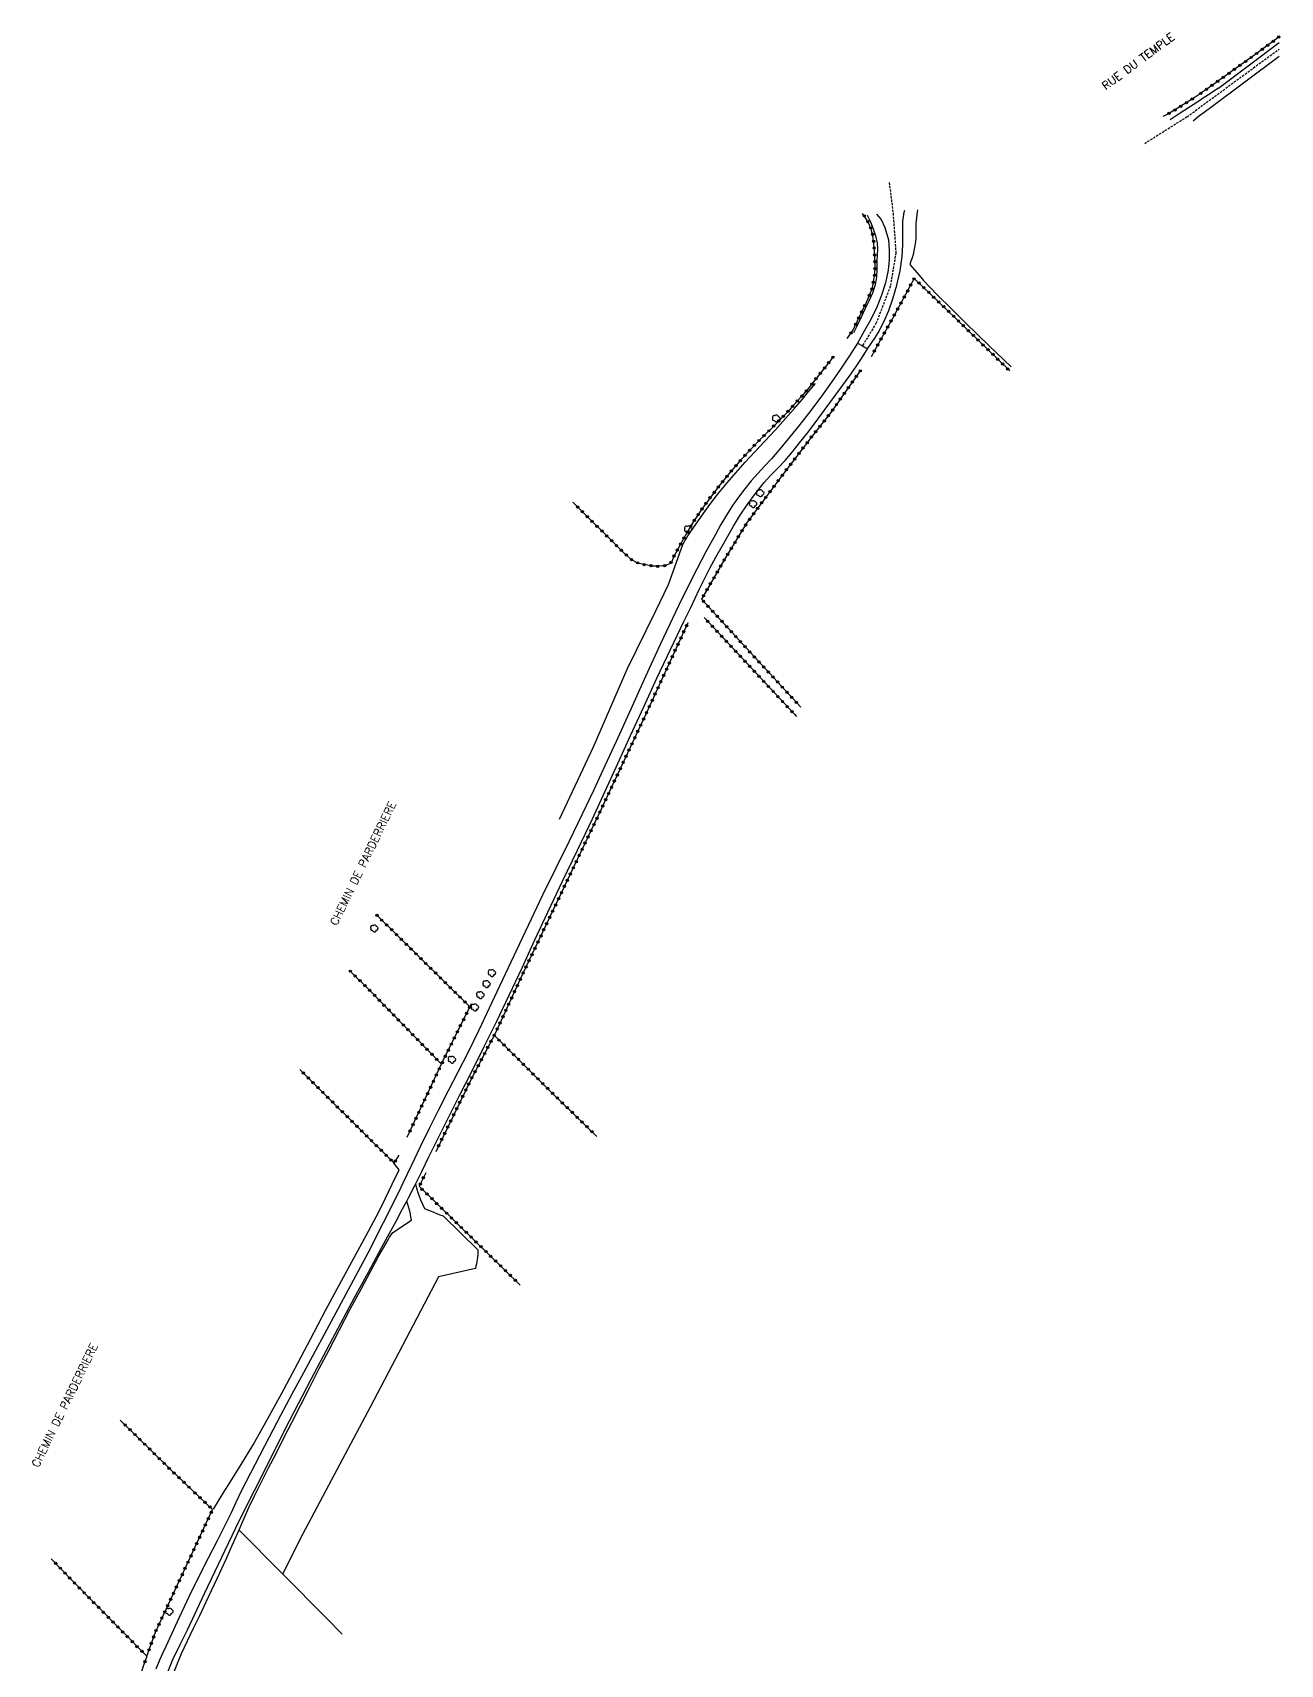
# Model space of a CAD drawing. Header units: millimetres. Extents: x 115000 to 116000, y 119000 to 119994.
# Drawn here: x 115727.4 to 116000.3, y 119637 to 119993.8 of the extents above; entities that cross this region are included whole.
import ezdxf

# ---------------------------------------------------------------- set-up
doc = ezdxf.new("R2010")
doc.units = ezdxf.units.MM
doc.linetypes.add('DASHED', pattern=[0.75, 0.5, -0.25])
doc.layers.get('0').update_dxf_attribs({"linetype": 'CONTINUOUS'})
for name, color, linetype in [('W0001', 6, 'DASHED'), ('W0008', 7, 'CONTINUOUS'), ('W0017', 7, 'CONTINUOUS'), ('W0071', 7, 'CONTINUOUS'), ('W0300', 7, 'CONTINUOUS'), ('W0323', 7, 'CONTINUOUS'), ('W0330', 7, 'CONTINUOUS'), ('W0989', 7, 'CONTINUOUS')]:
    doc.layers.add(name, color=color, linetype=linetype)
doc.styles.get("Standard").update_dxf_attribs({"font": 'romans.shx', "width": 0.85})

# ---------------------------------------------------------------- blocks, each defined once
blk = doc.blocks.new('T300')
for p, q in [((-0.8, 0.51), (-0.86, 0.34)), ((-0.86, 0.34), (-0.86, 0.17)), ((-0.86, 0.17), (-0.74, 0.06)), ((-0.69, 0.63), (-0.8, 0.51)), ((-0.8, -0.06), (-0.74, 0.06)), ((-0.74, 0.06), (-0.69, 0.11)), ((-0.57, 0.69), (-0.69, 0.63)), ((-0.46, 0.69), (-0.57, 0.69)), ((-0.29, 0.63), (-0.46, 0.69)), ((-0.29, 0.63), (-0.17, 0.74)), ((-0.23, 0.57), (-0.29, 0.63)), ((-0.17, 0.74), (-0.06, 0.8)), ((-0.06, 0.8), (0.06, 0.8)), ((0.06, 0.8), (0.23, 0.74)), ((0.23, 0.74), (0.34, 0.63)), ((0.34, 0.63), (0.4, 0.51)), ((0.46, 0.46), (0.34, 0.46)), ((0.4, 0.51), (0.4, 0.46)), ((0.57, 0.4), (0.46, 0.46)), ((0.57, 0.4), (0.69, 0.29)), ((0.69, 0.29), (0.74, 0.17)), ((0.74, 0.06), (0.69, -0.17)), ((0.74, 0.17), (0.74, 0.06)), ((-0.8, -0.17), (-0.8, -0.06)), ((-0.8, -0.23), (-0.8, -0.17)), ((-0.74, -0.34), (-0.8, -0.23)), ((-0.69, -0.4), (-0.74, -0.34)), ((-0.51, -0.46), (-0.69, -0.4)), ((-0.4, -0.46), (-0.51, -0.46)), ((-0.4, -0.46), (-0.34, -0.46)), ((-0.34, -0.46), (-0.34, -0.4)), ((-0.34, -0.51), (-0.34, -0.46)), ((-0.29, -0.63), (-0.34, -0.51)), ((-0.17, -0.74), (-0.29, -0.63)), ((-0.06, -0.8), (-0.17, -0.74)), ((0.06, -0.8), (-0.06, -0.8)), ((0.17, -0.74), (0.06, -0.8)), ((0.23, -0.69), (0.17, -0.74)), ((0.29, -0.46), (0.23, -0.46)), ((0.29, -0.63), (0.23, -0.69)), ((0.46, -0.4), (0.29, -0.46)), ((0.34, -0.51), (0.29, -0.63)), ((0.34, -0.51), (0.34, -0.46)), ((0.57, -0.34), (0.46, -0.4)), ((0.63, -0.29), (0.57, -0.34)), ((0.69, -0.17), (0.63, -0.29))]:
    blk.add_line(p, q)
blk = doc.blocks.new('t323o')
at = {"color": 0, "linetype": 'Continuous'}
for radius in [0.25, 0.15]:
    blk.add_circle((0, 0), radius, dxfattribs=at)

msp = doc.modelspace()

# ---------------------------------------------------------------- linework, layer by layer
at = {"layer": 'W0001'}
for points in [[(115970.59, 119969.62), (115979.84, 119975.45), (116000, 119990.27)], [(115914.73, 119961.06), (115915.57, 119954.34), (115916.18, 119945.68), (115914.96, 119938.37), (115911.89, 119930.35), (115908.86, 119925.34)]]:
    msp.add_lwpolyline(points, dxfattribs=at)
at = {"layer": 'W0008'}
for points in [[(115911.94, 119954.16), (115911.94, 119954.16), (115911.94, 119954.16), (115912.94, 119952.95), (115913.8, 119951.21), (115914.58, 119948.55), (115914.75, 119946.35), (115914.7, 119944.13), (115914.47, 119941.94), (115913.9, 119939.17), (115913.04, 119936.45), (115912.02, 119933.79), (115910.74, 119931.12), (115909.28, 119928.53), (115907.81, 119925.94)], [(115910.01, 119924.69), (115910.79, 119925.85), (115911.56, 119927), (115912.29, 119928.18), (115913.54, 119930.57), (115914.61, 119933.07), (115915.53, 119935.6), (115916.42, 119938.64), (115917.1, 119941.75), (115917.56, 119944.88), (115917.7, 119947.43), (115917.68, 119950), (115917.67, 119952.57), (115917.82, 119953.58), (115917.97, 119954.6), (115918.11, 119955.03)], [(115907.81, 119925.94), (115908.86, 119925.34), (115910.01, 119924.69)]]:
    msp.add_lwpolyline(points, dxfattribs=at)
at = {"layer": 'W0017'}
for points in [[(115811.12, 119741.99), (115811.36, 119741.19), (115811.61, 119740.39), (115811.87, 119739.6), (115812.25, 119738.62), (115812.67, 119737.66), (115813.08, 119736.69)], [(115810.23, 119734.17), (115810.14, 119734.82), (115810.05, 119735.48), (115809.92, 119736.12), (115809.71, 119736.86), (115809.46, 119737.59), (115809.21, 119738.32)]]:
    msp.add_lwpolyline(points, dxfattribs=at)
at = {"layer": 'W0071'}
for points in [[(115986.76, 119981.69), (116000, 119991.67)], [(115984.98, 119977.48), (116000, 119988.69)], [(115986.76, 119981.69), (115983.97, 119979.86), (115981.17, 119978.03), (115978.35, 119976.24), (115976.15, 119974.8), (115976.15, 119974.8)], [(115981.21, 119974.58), (115981.21, 119974.58), (115981.21, 119974.58), (115981.21, 119974.58), (115982.28, 119975.48), (115982.28, 119975.48), (115984.98, 119977.48)], [(115907.81, 119925.94), (115906.08, 119923.33), (115904.35, 119920.72), (115902.58, 119918.13), (115900.12, 119914.65), (115897.6, 119911.22), (115894.99, 119907.85), (115893.03, 119905.42), (115891.02, 119903.03), (115888.97, 119900.67), (115887.49, 119899.06), (115885.99, 119897.46), (115884.54, 119895.83), (115883.13, 119894.07), (115881.77, 119892.26), (115880.47, 119890.41), (115879.16, 119888.36), (115877.93, 119886.25), (115876.72, 119884.12), (115874.64, 119880.33), (115872.66, 119876.5), (115870.71, 119872.64), (115868.67, 119868.51), (115866.68, 119864.35), (115864.71, 119860.17), (115861.45, 119853.07), (115858.26, 119845.93), (115855.03, 119838.81), (115852.57, 119833.51), (115850.1, 119828.23), (115847.6, 119822.96), (115844.71, 119817.04), (115841.79, 119811.14), (115838.9, 119805.23), (115835.74, 119798.61), (115832.61, 119791.97), (115829.49, 119785.34), (115827.23, 119780.51), (115824.98, 119775.68), (115822.66, 119770.88), (115820.48, 119766.63), (115818.26, 119762.41), (115816.07, 119758.16), (115814.1, 119754.19), (115812.17, 119750.2), (115810.26, 119746.21), (115809.32, 119744.21), (115808.38, 119742.22), (115807.43, 119740.22), (115800.73, 119726.96), (115793.71, 119713.87), (115786.64, 119700.79), (115784.13, 119696.1), (115781.6, 119691.41), (115779.11, 119686.71), (115777.08, 119682.78), (115775.07, 119678.84), (115773.11, 119675)], [(115871.32, 119868.12), (115872.28, 119870.18), (115873.24, 119872.24), (115874.23, 119874.29), (115875.51, 119876.74), (115876.84, 119879.16), (115878.19, 119881.57), (115879.42, 119883.76), (115880.68, 119885.94), (115881.99, 119888.08), (115883.68, 119890.61), (115885.46, 119893.07), (115887.35, 119895.44), (115888.85, 119897.07), (115890.41, 119898.66), (115891.94, 119900.28), (115893.56, 119902.2), (115895.13, 119904.17), (115896.69, 119906.14), (115898.72, 119908.84), (115900.74, 119911.54), (115902.74, 119914.24), (115904.35, 119916.44), (115905.94, 119918.63), (115907.49, 119920.86), (115908.34, 119922.13), (115909.17, 119923.41), (115910.01, 119924.69)], [(115806.88, 119733.93), (115808.22, 119736.47), (115809.21, 119738.32), (115809.57, 119739.01), (115810.9, 119741.56), (115811.12, 119741.99), (115812.49, 119744.76), (115814.05, 119747.97), (115815.62, 119751.18), (115818.19, 119756.3), (115820.78, 119761.4), (115823.35, 119766.51), (115826.14, 119772.1), (115828.91, 119777.7), (115831.64, 119783.32), (115834.46, 119789.36), (115837.24, 119795.43), (115840.04, 119801.48), (115843.29, 119808.29), (115846.57, 119815.09), (115849.81, 119821.9), (115852.62, 119827.96), (115855.39, 119834.04), (115858.18, 119840.11), (115861.05, 119846.41), (115863.94, 119852.7), (115866.88, 119858.97), (115868.35, 119862.02), (115869.83, 119865.07), (115871.32, 119868.12)], [(115775.93, 119675), (115776.29, 119675.72), (115779.97, 119683.07), (115783.69, 119690.39), (115788.35, 119699.37), (115793.07, 119708.31), (115797.83, 119717.24), (115800.83, 119722.8), (115803.85, 119728.37), (115806.88, 119733.93)], [(115773.11, 119675), (115773.05, 119674.89), (115771.93, 119672.52), (115770.81, 119670.15), (115769.68, 119667.79), (115767.76, 119664.01), (115765.81, 119660.25), (115763.89, 119656.48), (115761.65, 119651.89), (115759.46, 119647.28), (115757.31, 119642.65), (115756.58, 119641.08), (115755.86, 119639.51), (115755.17, 119637.93), (115754.34, 119635.92)], [(115756.75, 119634.8), (115758.08, 119638.1), (115759.67, 119641.32), (115761.26, 119644.54), (115765.02, 119652.49), (115768.82, 119660.43), (115772.61, 119668.37), (115775.93, 119675)]]:
    msp.add_lwpolyline(points, dxfattribs=at)
at = {"layer": 'W0300'}
for points in [[(115909.9, 119953.93), (115909.9, 119953.93), (115910.63, 119952.45), (115911.23, 119950.95), (115911.75, 119949.4), (115912.08, 119947.83), (115912.17, 119946.55), (115912.12, 119945.25), (115912.05, 119943.97), (115912.03, 119942.2), (115911.95, 119940.43), (115911.68, 119938.72), (115911.08, 119936.88), (115910.25, 119935.12), (115909.4, 119933.35), (115908.6, 119931.63), (115907.77, 119929.95), (115906.95, 119928.23)], [(115842.6, 119821.85), (115850.08, 119837.65), (115857.4, 119854.63), (115863.72, 119867.4), (115866.43, 119873.15), (115869.63, 119881.92), (115870.72, 119883.83), (115872.37, 119886.2), (115874.03, 119888.6), (115875.75, 119890.95), (115877.48, 119893.2), (115879.28, 119895.4), (115881.15, 119897.57), (115883.23, 119899.88), (115885.35, 119902.15), (115887.45, 119904.4), (115889.75, 119906.92), (115892.03, 119909.45), (115894.28, 119912), (115895.75, 119913.72), (115897.17, 119915.43), (115898.63, 119917.15)]]:
    msp.add_lwpolyline(points, dxfattribs=at)
at = {"layer": 'W0323'}
for points in [[(116000, 119992.94), (115994.7, 119988.99), (115984.17, 119981.49), (115983.32, 119980.91), (115982.48, 119980.33), (115981.63, 119979.75)], [(115981.63, 119979.75), (115979.65, 119978.48), (115977.68, 119977.23), (115975.65, 119976.03), (115974.57, 119975.48)], [(115910.97, 119937.8), (115911.18, 119938.83), (115911.39, 119939.86), (115911.55, 119940.9), (115911.65, 119942.56), (115911.61, 119944.24), (115911.5, 119945.91), (115911.37, 119947.68), (115911.16, 119949.44), (115910.71, 119951.11), (115910.2, 119952.26), (115909.56, 119953.37), (115908.89, 119954.3)], [(115941.07, 119919.88), (115929.32, 119931.35), (115920.2, 119940.08), (115915.43, 119931.32), (115912.4, 119925.85), (115910.77, 119922.92)], [(115909.8, 119935.03), (115910.97, 119937.8)], [(115906.75, 119928.72), (115909.8, 119935.03)], [(115905.52, 119926.95), (115906.75, 119928.72)], [(115902.57, 119923.05), (115896.88, 119915.8)], [(115908.4, 119919.92), (115901.95, 119910.75), (115897.83, 119905.55), (115891.45, 119897.2), (115887.55, 119892), (115883.55, 119886.55), (115878.57, 119878.4), (115873.68, 119869.97), (115885.17, 119857.4), (115895.42, 119846.31)], [(115896.88, 119915.8), (115895.39, 119914.12), (115893.89, 119912.45), (115892.38, 119910.79), (115889.68, 119908.03), (115886.93, 119905.32), (115884.25, 119902.55), (115881.93, 119899.98), (115879.67, 119897.35), (115877.49, 119894.65), (115875.57, 119892.15), (115873.71, 119889.59), (115871.95, 119886.96), (115870.45, 119884.45), (115869.04, 119881.87), (115867.63, 119879.3), (115867.39, 119878.76), (115867.16, 119878.22), (115866.83, 119877.79), (115866.51, 119877.59), (115866.14, 119877.43), (115865.77, 119877.28)], [(115865.77, 119877.28), (115865.08, 119877.23), (115864.43, 119877.17), (115863.75, 119877.15), (115863.03, 119877.2), (115862.28, 119877.32), (115861.57, 119877.45), (115860.8, 119877.6), (115860.03, 119877.77), (115859.32, 119878.03), (115858.28, 119878.65), (115857.37, 119879.48), (115856.45, 119880.32), (115845.51, 119891.18)], [(115870.68, 119864.77), (115861.52, 119844.83), (115851.83, 119824.2), (115834.48, 119787.77), (115828.6, 119775.08), (115823.43, 119765.25), (115815.55, 119749.12)], [(115874.25, 119865.95), (115894, 119844.77), (115894.46, 119844.27)], [(115823.02, 119780.82), (115806.68, 119796.88), (115802.6, 119800.89)], [(115816.82, 119768.25), (115800.57, 119784.97), (115796.8, 119788.67)], [(115809.32, 119752.32), (115817, 119768.63), (115823.37, 119781.52)], [(115850.78, 119752.48), (115840.83, 119762.17), (115828.33, 119774.57)], [(115785.87, 119767.08), (115791.55, 119761.4), (115806.45, 119746.63), (115807.57, 119748.37)], [(115813.37, 119744.52), (115811.92, 119741.55), (115824.05, 119729.72), (115834.04, 119719.96)], [(115762.4, 119675), (115757.25, 119679.88), (115746.58, 119690.43)], [(115752.37, 119638.77), (115754.25, 119644.08), (115766.77, 119670.85), (115762.4, 119675)], [(115752.37, 119638.77), (115736.05, 119655.32), (115731.5, 119660.09)], [(115752.37, 119638.77), (115751.95, 119637.57), (115751.53, 119636.37), (115751.12, 119635.16), (115750.76, 119634.08), (115750.4, 119633), (115750.03, 119631.92)]]:
    msp.add_lwpolyline(points, dxfattribs=at)
at = {"layer": 'W0330'}
for points in [[(115920.89, 119955.12), (115920.83, 119954.65), (115920.68, 119953.37), (115920.57, 119952.12), (115920.55, 119951.03), (115920.55, 119949.95), (115920.52, 119948.85), (115920.37, 119947.68), (115920.2, 119946.52), (115919.95, 119945.35), (115919.75, 119944.6), (115919.48, 119943.88), (115919.25, 119943.15)], [(115919.25, 119943.15), (115920.25, 119941.97), (115921.25, 119940.8), (115922.25, 119939.65), (115925.23, 119936.48), (115928.32, 119933.43), (115931.43, 119930.4), (115936.55, 119925.37), (115941.38, 119920.73)], [(115769.45, 119675), (115769.85, 119675.65), (115772.77, 119680.35), (115775.63, 119685.05), (115778.77, 119690.6), (115781.8, 119696.2), (115784.8, 119701.8), (115788.17, 119708.15), (115791.55, 119714.52), (115794.92, 119720.85), (115797.63, 119725.85), (115800.37, 119730.83), (115803.03, 119735.85), (115804.57, 119738.95), (115806.05, 119742.03), (115807.57, 119745.15), (115806.37, 119746.6)], [(115813.08, 119736.69), (115813.74, 119736.43), (115814.41, 119736.16), (115815.07, 119735.9), (115815.77, 119735.62), (115816.47, 119735.35), (115817.17, 119735.07), (115824.8, 119727.69), (115824.74, 119726.82), (115824.67, 119725.95), (115824.56, 119725.09), (115824.47, 119724.57), (115824.36, 119724.06), (115824.25, 119723.55)], [(115776.5, 119675), (115777.45, 119676.95), (115779, 119679.95), (115780.57, 119682.97), (115782.37, 119686.55), (115784.2, 119690.08), (115786, 119693.65), (115788.03, 119697.65), (115790.08, 119701.68), (115792.15, 119705.68), (115794.52, 119710.2), (115796.88, 119714.72), (115799.32, 119719.23), (115801.2, 119722.8), (115803.12, 119726.37), (115805.15, 119729.85), (115805.48, 119730.4), (115805.83, 119730.92), (115806.17, 119731.45), (115810.23, 119734.17)], [(115824.25, 119723.55), (115816.2, 119721.77), (115801.23, 119693.23), (115791.53, 119675)], [(115755.57, 119623), (115755.88, 119625.37), (115756.2, 119627.72), (115756.63, 119630.05), (115757.55, 119633.23), (115758.72, 119636.32), (115760, 119639.37), (115761.25, 119642.17), (115762.6, 119644.95), (115763.95, 119647.72), (115765.88, 119651.8), (115767.85, 119655.92), (115769.75, 119660.03), (115770.68, 119662.17), (115771.6, 119664.32), (115772.55, 119666.45), (115773.65, 119668.95), (115774.77, 119671.43), (115775.95, 119673.88), (115776.5, 119675)], [(115766.95, 119670.97), (115769.45, 119675)], [(115791.53, 119675), (115785.8, 119664.2), (115782.12, 119656.77)], [(115795.13, 119643.64), (115791.85, 119646.95), (115781.92, 119656.97), (115778.8, 119660.12), (115775.68, 119663.25), (115772.53, 119666.42)]]:
    msp.add_lwpolyline(points, dxfattribs=at)

# ---------------------------------------------------------------- block references
at = {"layer": 'W0300', "rotation": 359.9999899820874}
for p in [(115890.05, 119909.45), (115886.55, 119893.12), (115885, 119890.75), (115870.8, 119885.2), (115802.17, 119797.92), (115826.72, 119785.75), (115827.88, 119788.17), (115825.37, 119783.35), (115824.17, 119780.65), (115819.15, 119769.23)]:
    msp.add_blockref('T300', p, dxfattribs=at)
at = {"layer": 'W0300'}
msp.add_blockref('T300', (115757.35, 119648.52), dxfattribs=at)
at = {"layer": 'W0323'}
for p, rotation in [((115999.91, 119992.87), 216.6510671232982), ((115995.1, 119989.29), 216.6510671232982), ((115996.3, 119990.18), 216.6510671232982), ((115997.5, 119991.08), 216.6510671232982), ((115998.71, 119991.97), 216.6510671232982), ((115990.22, 119985.8), 215.4871951265604), ((115991.44, 119986.67), 215.4871951265604), ((115992.66, 119987.54), 215.4871951265604), ((115993.88, 119988.41), 215.4871951265604), ((115985.33, 119982.31), 215.4871951265604), ((115986.55, 119983.18), 215.4871951265604), ((115987.77, 119984.06), 215.4871951265604), ((115989, 119984.93), 215.4871951265604), ((115979.73, 119978.53), 212.5757669630132), ((115980.99, 119979.34), 212.5757669630132), ((115982.87, 119980.6), 214.3730517831914), ((115984.11, 119981.44), 214.4192189638751), ((115975.9, 119976.18), 210.5516835662983), ((115977.19, 119976.94), 210.5516835662983), ((115978.46, 119977.73), 212.4353671134789), ((115909.26, 119953.79), 125.6537250604074), ((115910.05, 119952.51), 119.9008484234499), ((115910.69, 119951.16), 114.0781537472706), ((115911.08, 119949.71), 104.9569320517974), ((115911.3, 119948.23), 96.84020455625506), ((115911.44, 119946.74), 94.14555922811685), ((115911.54, 119945.24), 93.8663831167926), ((115911.62, 119943.74), 91.33221985401985), ((115911.27, 119939.27), 78.38047903348661), ((115911.53, 119940.75), 81.2122437129427), ((115911.63, 119942.24), 86.66781317194811), ((115920.16, 119940.01), 241.4624042048262), ((115921.22, 119939.11), 136.2323913850173), ((115910.38, 119936.42), 67.13210292383322), ((115910.97, 119937.8), 67.13210292383322), ((115918.01, 119936.05), 241.4624042048262), ((115918.73, 119937.37), 241.4624042048262), ((115919.44, 119938.69), 241.4624042048262), ((115922.3, 119938.07), 136.2323913850173), ((115923.39, 119937.03), 136.2323913850173), ((115924.47, 119935.99), 136.2323913850173), ((115908.71, 119932.77), 64.22407685679896), ((115909.36, 119934.12), 64.22407685679896), ((115915.86, 119932.1), 241.4624042048262), ((115916.58, 119933.42), 241.4624042048262), ((115917.29, 119934.74), 241.4624042048262), ((115925.55, 119934.96), 136.2323913850173), ((115926.64, 119933.92), 136.2323913850173), ((115927.72, 119932.88), 136.2323913850173), ((115928.8, 119931.84), 136.2323913850173), ((115906.38, 119928.18), 55.09293983224496), ((115907.4, 119930.07), 64.22407685679896), ((115908.05, 119931.42), 64.22407685679896), ((115913.68, 119928.16), 240.9792207729128), ((115914.41, 119929.47), 240.9792207729128), ((115915.14, 119930.78), 240.9792207729128), ((115929.88, 119930.8), 135.6921301109583), ((115930.95, 119929.75), 135.6921301109583), ((115932.03, 119928.7), 135.6921301109583), ((115912.23, 119925.54), 240.8923473385552), ((115912.95, 119926.85), 240.9792207729128), ((115933.1, 119927.66), 135.6921301109583), ((115934.17, 119926.61), 135.6921301109583), ((115935.25, 119925.56), 135.6921301109583), ((115901.51, 119921.7), 231.9035539197553), ((115902.44, 119922.88), 231.9035539197553), ((115911.5, 119924.23), 240.8923473385552), ((115936.32, 119924.51), 135.6921301109583), ((115937.39, 119923.47), 135.6921301109583), ((115938.47, 119922.42), 135.6921301109583), ((115939.54, 119921.37), 135.6921301109583), ((115898.73, 119918.16), 231.9035539197553), ((115899.66, 119919.34), 231.9035539197553), ((115900.58, 119920.52), 231.9035539197553), ((115906.65, 119917.43), 234.8693680047881), ((115907.52, 119918.66), 234.8693680047881), ((115908.38, 119919.89), 234.8693680047881), ((115940.61, 119920.32), 135.6921301109583), ((115895.63, 119914.39), 228.3008273626517), ((115896.62, 119915.51), 228.3008273626517), ((115897.81, 119916.98), 231.9035539197553), ((115904.93, 119914.98), 234.8693680047881), ((115905.79, 119916.21), 234.8693680047881), ((115892.61, 119911.04), 227.6336771797413), ((115893.63, 119912.15), 227.6336771797413), ((115894.63, 119913.27), 228.2838622876508), ((115902.34, 119911.3), 234.8693680047881), ((115903.2, 119912.53), 234.8693680047881), ((115904.06, 119913.75), 234.8693680047881), ((115888.4, 119906.77), 224.4959445627339), ((115889.47, 119907.82), 224.4959445627339), ((115890.53, 119908.89), 225.6409126671499), ((115891.58, 119909.96), 225.6409126671499), ((115899.57, 119907.75), 231.63025690918), ((115900.51, 119908.93), 231.63025690918), ((115901.44, 119910.1), 231.63025690918), ((115885.24, 119903.57), 225.9354010865284), ((115886.28, 119904.65), 225.9354010865284), ((115887.33, 119905.72), 224.4959445627339), ((115896.8, 119904.2), 232.6045777718092), ((115897.71, 119905.4), 232.6045777718092), ((115898.64, 119906.57), 231.63025690918), ((115882.19, 119900.26), 228.0410525842289), ((115883.19, 119901.38), 228.0410525842289), ((115884.2, 119902.49), 228.0410525842289), ((115894.07, 119900.63), 232.6045777718092), ((115894.98, 119901.82), 232.6045777718092), ((115895.89, 119903.01), 232.6045777718092), ((115879.27, 119896.84), 230.9992109702614), ((115880.23, 119897.99), 229.3503182015328), ((115881.21, 119899.13), 229.3503182015328), ((115891.34, 119897.05), 233.1301023541816), ((115892.25, 119898.25), 232.6045777718092), ((115893.16, 119899.44), 232.6045777718092), ((115876.47, 119893.32), 232.492179882505), ((115877.38, 119894.51), 232.492179882505), ((115878.32, 119895.68), 230.9992109702614), ((115888.64, 119893.45), 233.1301023541816), ((115889.54, 119894.65), 233.1301023541816), ((115890.44, 119895.85), 233.1301023541816), ((115846.57, 119890.13), 135.1995945353736), ((115847.63, 119889.07), 135.1995945353736), ((115873.79, 119889.7), 234.013902150745), ((115874.67, 119890.91), 234.013902150745), ((115875.56, 119892.13), 234.013902150745), ((115885.96, 119889.84), 233.7233806416684), ((115886.85, 119891.04), 233.7233806416684), ((115887.74, 119892.25), 233.1301023541816), ((115848.7, 119888.01), 135.1995945353736), ((115849.76, 119886.96), 135.1995945353736), ((115850.83, 119885.9), 135.1995945353736), ((115871.34, 119885.93), 239.1972616281747), ((115872.12, 119887.21), 236.1791204192521), ((115872.95, 119888.46), 236.1791204192521), ((115883.33, 119886.19), 238.5579239552602), ((115884.19, 119887.42), 233.7233806416684), ((115885.07, 119888.63), 233.7233806416684), ((115851.89, 119884.84), 135.1995945353736), ((115852.96, 119883.79), 135.1995945353736), ((115854.02, 119882.73), 135.1995945353736), ((115869.12, 119882.02), 241.2165783485199), ((115869.84, 119883.33), 241.2165783485199), ((115870.57, 119884.64), 239.1972616281747), ((115880.98, 119882.35), 238.5579239552602), ((115881.76, 119883.63), 238.5579239552602), ((115882.55, 119884.91), 238.5579239552602), ((115855.09, 119881.67), 135.1995945353736), ((115856.15, 119880.62), 135.1995945353736), ((115857.25, 119879.59), 137.7138736402767), ((115858.37, 119878.6), 149.1749738978722), ((115867.67, 119879.39), 241.2165783485199), ((115868.4, 119880.7), 241.2165783485199), ((115878.63, 119878.51), 238.5579239552602), ((115879.42, 119879.79), 238.5579239552602), ((115880.2, 119881.07), 238.5579239552602), ((115859.69, 119877.9), 159.6195465683386), ((115861.14, 119877.53), 168.9344896941534), ((115862.62, 119877.27), 171.1333239559773), ((115864.11, 119877.16), 181.425808467084), ((115865.6, 119877.27), 184.1808517300898), ((115867.02, 119878.04), 232.7951655508085), ((115876.38, 119874.62), 239.9225798242324), ((115877.13, 119875.92), 239.9225798242324), ((115877.88, 119877.21), 239.9225798242324), ((115874.87, 119872.02), 239.9225798242324), ((115875.62, 119873.32), 239.9225798242324), ((115874.11, 119869.5), 312.4217520714136), ((115874.12, 119870.72), 239.9225798242324), ((115875.12, 119868.4), 312.4217520714136), ((115870.42, 119864.19), 245.3062055290545), ((115875.02, 119865.12), 312.9949836467215), ((115876.05, 119864.02), 312.9949836467215), ((115876.13, 119867.29), 312.4217520714136), ((115877.14, 119866.18), 312.4217520714136), ((115878.15, 119865.08), 312.4217520714136), ((115879.16, 119863.97), 312.4217520714136), ((115869.17, 119861.47), 245.3062055290545), ((115869.79, 119862.83), 245.3062055290545), ((115877.07, 119862.92), 312.9949836467215), ((115878.09, 119861.83), 312.9949836467215), ((115879.12, 119860.73), 312.9949836467215), ((115880.18, 119862.86), 312.4217520714136), ((115881.19, 119861.75), 312.4217520714136), ((115882.2, 119860.65), 312.4217520714136), ((115867.29, 119857.38), 245.3062055290545), ((115867.91, 119858.74), 245.3062055290545), ((115868.54, 119860.1), 245.3062055290545), ((115880.14, 119859.63), 312.9949836467215), ((115881.16, 119858.54), 312.9949836467215), ((115882.19, 119857.44), 312.9949836467215), ((115883.21, 119859.54), 312.4217520714136), ((115884.22, 119858.43), 312.4217520714136), ((115885.24, 119857.32), 312.7351274225523), ((115865.41, 119853.29), 245.3062055290545), ((115866.03, 119854.65), 245.3062055290545), ((115866.66, 119856.02), 245.3062055290545), ((115883.21, 119856.34), 312.9949836467215), ((115884.23, 119855.24), 312.9949836467215), ((115885.25, 119854.15), 312.9949836467215), ((115886.25, 119856.22), 312.7351274225523), ((115887.27, 119855.12), 312.7351274225523), ((115888.29, 119854.02), 312.7351274225523), ((115864.15, 119850.56), 245.3062055290545), ((115864.78, 119851.93), 245.3062055290545), ((115886.28, 119853.05), 312.9949836467215), ((115887.3, 119851.95), 312.9949836467215), ((115888.32, 119850.86), 312.9949836467215), ((115889.31, 119852.92), 312.7351274225523), ((115889.35, 119849.76), 312.9949836467215), ((115890.33, 119851.82), 312.7351274225523), ((115891.34, 119850.71), 312.7351274225523), ((115892.36, 119849.61), 312.7351274225523), ((115862.27, 119846.48), 245.3062055290545), ((115862.9, 119847.84), 245.3062055290545), ((115863.53, 119849.2), 245.3062055290545), ((115890.37, 119848.66), 312.9949836467215), ((115891.39, 119847.57), 312.9949836467215), ((115892.41, 119846.47), 312.9949836467215), ((115893.38, 119848.51), 312.7351274225523), ((115894.4, 119847.41), 312.7351274225523), ((115861.01, 119843.75), 244.8572113058914), ((115861.65, 119845.11), 245.3062055290545), ((115893.44, 119845.37), 312.9949836467215), ((115859.1, 119839.68), 244.8572113058914), ((115859.74, 119841.04), 244.8572113058914), ((115860.37, 119842.4), 244.8572113058914), ((115857.19, 119835.61), 244.8572113058914), ((115857.82, 119836.96), 244.8572113058914), ((115858.46, 119838.32), 244.8572113058914), ((115855.91, 119832.89), 244.8572113058914), ((115856.55, 119834.25), 244.8572113058914), ((115854, 119828.82), 244.8572113058914), ((115854.64, 119830.18), 244.8572113058914), ((115855.27, 119831.53), 244.8572113058914), ((115852.09, 119824.74), 244.8572113058914), ((115852.73, 119826.1), 244.8572113058914), ((115853.36, 119827.46), 244.8572113058914), ((115850.8, 119822.03), 244.535434051543), ((115851.45, 119823.39), 244.535434051543), ((115848.87, 119817.97), 244.535434051543), ((115849.51, 119819.33), 244.535434051543), ((115850.16, 119820.68), 244.535434051543), ((115847.58, 119815.26), 244.535434051543), ((115848.22, 119816.62), 244.535434051543), ((115845.64, 119811.2), 244.535434051543), ((115846.29, 119812.55), 244.535434051543), ((115846.93, 119813.91), 244.535434051543), ((115843.71, 119807.14), 244.535434051543), ((115844.35, 119808.49), 244.535434051543), ((115845, 119809.85), 244.535434051543), ((115842.42, 119804.43), 244.535434051543), ((115843.06, 119805.78), 244.535434051543), ((115802.69, 119800.8), 135.5672664099396), ((115803.76, 119799.75), 135.5672664099396), ((115840.48, 119800.37), 244.535434051543), ((115841.13, 119801.72), 244.535434051543), ((115841.77, 119803.07), 244.535434051543), ((115804.83, 119798.7), 135.5672664099396), ((115805.91, 119797.65), 135.5672664099396), ((115806.98, 119796.59), 135.4739172445678), ((115838.55, 119796.3), 244.535434051543), ((115839.19, 119797.66), 244.535434051543), ((115839.84, 119799.01), 244.535434051543), ((115808.05, 119795.54), 135.4739172445678), ((115809.11, 119794.49), 135.4739172445678), ((115810.18, 119793.44), 135.4739172445678), ((115837.26, 119793.59), 244.535434051543), ((115837.9, 119794.95), 244.535434051543), ((115811.25, 119792.39), 135.4739172445678), ((115812.32, 119791.34), 135.4739172445678), ((115813.39, 119790.28), 135.4739172445678), ((115814.46, 119789.23), 135.4739172445678), ((115835.32, 119789.53), 244.535434051543), ((115835.97, 119790.89), 244.535434051543), ((115836.61, 119792.24), 244.535434051543), ((115796.87, 119788.6), 135.4938999362216), ((115797.94, 119787.55), 135.4938999362216), ((115799.01, 119786.5), 135.4938999362216), ((115800.08, 119785.45), 135.4938999362216), ((115815.53, 119788.18), 135.4739172445678), ((115816.6, 119787.13), 135.4739172445678), ((115817.67, 119786.08), 135.4739172445678), ((115833.41, 119785.46), 245.1175319314233), ((115834.04, 119786.82), 245.1175319314233), ((115834.68, 119788.18), 244.535434051543), ((115801.13, 119784.38), 134.1884205570711), ((115802.18, 119783.31), 134.1884205570711), ((115803.23, 119782.23), 134.1884205570711), ((115818.74, 119785.02), 135.4739172445678), ((115819.81, 119783.97), 135.4739172445678), ((115820.88, 119782.92), 135.4739172445678), ((115821.95, 119781.87), 135.4739172445678), ((115832.15, 119782.74), 245.1175319314233), ((115832.78, 119784.1), 245.1175319314233), ((115804.27, 119781.16), 134.1884205570711), ((115805.32, 119780.08), 134.1884205570711), ((115806.36, 119779.01), 134.1884205570711), ((115822.3, 119779.36), 63.70239256056092), ((115822.97, 119780.7), 63.70239256056092), ((115830.26, 119778.65), 245.1175319314233), ((115830.89, 119780.01), 245.1175319314233), ((115831.52, 119781.38), 245.1175319314233), ((115807.41, 119777.93), 134.1884205570711), ((115808.45, 119776.85), 134.1884205570711), ((115809.5, 119775.78), 134.1884205570711), ((115810.54, 119774.7), 134.1884205570711), ((115820.31, 119775.33), 63.70239256056092), ((115820.97, 119776.67), 63.70239256056092), ((115821.64, 119778.02), 63.70239256056092), ((115828.99, 119775.93), 245.1175319314233), ((115829.63, 119777.29), 245.1175319314233), ((115811.59, 119773.63), 134.1884205570711), ((115812.63, 119772.55), 134.1884205570711), ((115813.68, 119771.48), 134.1884205570711), ((115818.31, 119771.29), 63.70239256056092), ((115818.98, 119772.64), 63.70239256056092), ((115819.64, 119773.98), 63.70239256056092), ((115826.94, 119771.93), 242.2791765865023), ((115827.64, 119773.26), 242.2791765865023), ((115828.34, 119774.58), 242.2791765865023), ((115829.4, 119773.51), 135.2301022951107), ((115830.46, 119772.46), 135.2301022951107), ((115831.53, 119771.4), 135.2301022951107), ((115814.73, 119770.4), 134.1884205570711), ((115815.77, 119769.33), 134.1884205570711), ((115816.99, 119768.6), 64.78484139482153), ((115817.65, 119769.95), 63.70239256056092), ((115824.85, 119767.94), 242.2791765865023), ((115825.55, 119769.27), 242.2791765865023), ((115826.24, 119770.6), 242.2791765865023), ((115832.59, 119770.34), 135.2301022951107), ((115833.66, 119769.29), 135.2301022951107), ((115834.72, 119768.23), 135.2301022951107), ((115786.63, 119766.32), 314.9999999999266), ((115787.69, 119765.26), 314.9999999999266), ((115788.75, 119764.2), 314.9999999999266), ((115815.07, 119764.53), 64.78484139482153), ((115815.71, 119765.89), 64.78484139482153), ((115816.35, 119767.24), 64.78484139482153), ((115823.45, 119765.29), 242.2791765865023), ((115824.15, 119766.62), 242.2791765865023), ((115835.78, 119767.17), 135.2301022951107), ((115836.85, 119766.12), 135.2301022951107), ((115837.91, 119765.06), 135.2301022951107), ((115838.98, 119764.01), 135.2301022951107), ((115789.81, 119763.14), 314.9999999999266), ((115790.87, 119762.08), 314.9999999999266), ((115791.93, 119761.02), 315.2568607417127), ((115813.15, 119760.46), 64.78484139482153), ((115813.79, 119761.82), 64.78484139482153), ((115814.43, 119763.17), 64.78484139482153), ((115821.48, 119761.25), 243.9586720898637), ((115822.14, 119762.59), 243.9586720898637), ((115822.79, 119763.94), 243.9586720898637), ((115840.04, 119762.95), 135.2301022951107), ((115841.11, 119761.9), 135.7608778513136), ((115842.19, 119760.85), 135.7608778513136), ((115793, 119759.96), 315.2568607417127), ((115794.06, 119758.91), 315.2568607417127), ((115795.13, 119757.85), 315.2568607417127), ((115811.87, 119757.75), 64.78484139482153), ((115812.51, 119759.1), 64.78484139482153), ((115819.5, 119757.2), 243.9586720898637), ((115820.16, 119758.55), 243.9586720898637), ((115820.82, 119759.9), 243.9586720898637), ((115843.26, 119759.8), 135.7608778513136), ((115844.34, 119758.76), 135.7608778513136), ((115845.41, 119757.71), 135.7608778513136), ((115796.2, 119756.8), 315.2568607417127), ((115797.26, 119755.74), 315.2568607417127), ((115798.33, 119754.68), 315.2568607417127), ((115799.39, 119753.63), 315.2568607417127), ((115809.96, 119753.67), 64.78484139482153), ((115810.6, 119755.03), 64.78484139482153), ((115811.23, 119756.39), 64.78484139482153), ((115818.18, 119754.51), 243.9586720898637), ((115818.84, 119755.86), 243.9586720898637), ((115846.49, 119756.66), 135.7608778513136), ((115847.56, 119755.62), 135.7608778513136), ((115848.63, 119754.57), 135.7608778513136), ((115849.71, 119753.52), 135.7608778513136), ((115800.46, 119752.57), 315.2568607417127), ((115801.52, 119751.52), 315.2568607417127), ((115802.59, 119750.46), 315.2568607417127), ((115816.21, 119750.46), 243.9586720898637), ((115816.87, 119751.81), 243.9586720898637), ((115817.53, 119753.16), 243.9586720898637), ((115803.65, 119749.4), 315.2568607417127), ((115804.72, 119748.35), 315.2568607417127), ((115805.78, 119747.29), 315.2568607417127), ((115806.75, 119747.11), 57.21136511087025), ((115812.83, 119743.43), 243.954817712581), ((115812.18, 119742.08), 243.954817712581), ((115812.57, 119740.91), 315.7171758386882), ((115813.64, 119739.87), 315.7171758386882), ((115814.72, 119738.82), 315.7171758386882), ((115815.79, 119737.77), 315.7171758386882), ((115816.86, 119736.73), 315.7171758386882), ((115817.94, 119735.68), 315.7171758386882), ((115819.01, 119734.63), 315.7171758386882), ((115820.09, 119733.58), 315.7171758386882), ((115821.16, 119732.54), 315.7171758386882), ((115822.23, 119731.49), 315.7171758386882), ((115823.31, 119730.44), 315.7171758386882), ((115824.38, 119729.39), 315.6962338877106), ((115825.45, 119728.35), 315.6962338877106), ((115826.53, 119727.3), 315.6962338877106), ((115827.6, 119726.25), 315.6962338877106), ((115828.67, 119725.2), 315.6962338877106), ((115829.75, 119724.16), 315.6962338877106), ((115830.82, 119723.11), 315.6962338877106), ((115831.9, 119722.06), 315.6962338877106), ((115832.97, 119721.01), 315.6962338877106), ((115747.65, 119689.38), 135.3200848238225), ((115748.71, 119688.32), 135.3200848238225), ((115749.78, 119687.27), 135.3200848238225), ((115750.85, 119686.21), 135.3200848238225), ((115751.91, 119685.16), 135.3200848238225), ((115752.98, 119684.11), 135.3200848238225), ((115754.05, 119683.05), 135.3200848238225), ((115755.11, 119682), 135.3200848238225), ((115756.18, 119680.94), 135.3200848238225), ((115757.25, 119679.89), 135.3200848238225), ((115758.34, 119678.85), 136.5244057889429), ((115759.42, 119677.82), 136.5244057889429), ((115760.51, 119676.79), 136.5244057889429), ((115761.6, 119675.76), 136.5244057889429), ((115762.92, 119674.51), 136.4594921758907), ((115764, 119673.48), 136.4594921758907), ((115765.09, 119672.44), 136.4594921758907), ((115766.18, 119671.41), 136.4594921758907), ((115765.84, 119668.87), 64.93789065372728), ((115766.48, 119670.23), 64.93789065372728), ((115763.93, 119664.79), 64.93789065372728), ((115764.57, 119666.15), 64.93789065372728), ((115765.2, 119667.51), 64.93789065372728), ((115762.03, 119660.71), 64.93789065372728), ((115762.66, 119662.07), 64.93789065372728), ((115763.3, 119663.43), 64.93789065372728), ((115732.42, 119659.13), 133.5933779786806), ((115733.46, 119658.04), 133.5933779786806), ((115734.49, 119656.95), 133.5933779786806), ((115760.76, 119658), 64.93789065372728), ((115761.39, 119659.36), 64.93789065372728), ((115735.53, 119655.87), 133.5933779786806), ((115736.57, 119654.79), 134.5938268478068), ((115737.62, 119653.72), 134.5938268478068), ((115758.85, 119653.92), 64.93789065372728), ((115759.49, 119655.28), 64.93789065372728), ((115760.12, 119656.64), 64.93789065372728), ((115738.68, 119652.65), 134.5938268478068), ((115739.73, 119651.58), 134.5938268478068), ((115740.78, 119650.52), 134.5938268478068), ((115756.94, 119649.84), 64.93789065372728), ((115757.58, 119651.2), 64.93789065372728), ((115758.22, 119652.56), 64.93789065372728), ((115741.84, 119649.45), 134.5938268478068), ((115742.89, 119648.38), 134.5938268478068), ((115743.94, 119647.31), 134.5938268478068), ((115745, 119646.24), 134.5938268478068), ((115755.67, 119647.13), 64.93789065372728), ((115756.31, 119648.49), 64.93789065372728), ((115746.05, 119645.18), 134.5938268478068), ((115747.1, 119644.11), 134.5938268478068), ((115748.15, 119643.04), 134.5938268478068), ((115753.87, 119643.01), 70.49515734416111), ((115754.4, 119644.41), 64.93789065372728), ((115755.04, 119645.77), 64.93789065372728), ((115749.21, 119641.97), 134.5938268478068), ((115750.26, 119640.9), 134.5938268478068), ((115751.31, 119639.84), 134.5938268478068), ((115752.87, 119640.18), 70.49515734416111), ((115753.37, 119641.59), 70.49515734416111), ((115751.96, 119637.6), 250.895039013328)]:
    msp.add_blockref('t323o', p, dxfattribs=dict(at, rotation=rotation))

# ---------------------------------------------------------------- texts
at = {"layer": 'W0989'}
for s, rotation, p in [('RUE DU TEMPLE', 36.5157, (115962.07, 119981.24)), ('CHEMIN DE PARDERRIERE', 64.0485, (115793.94, 119798.41)), ('CHEMIN DE PARDERRIERE', 64.0485, (115728.69, 119679.9))]:
    msp.add_text(s, height=1.75, rotation=rotation, dxfattribs=at).set_placement(p)

doc.saveas('drawing.dxf')
